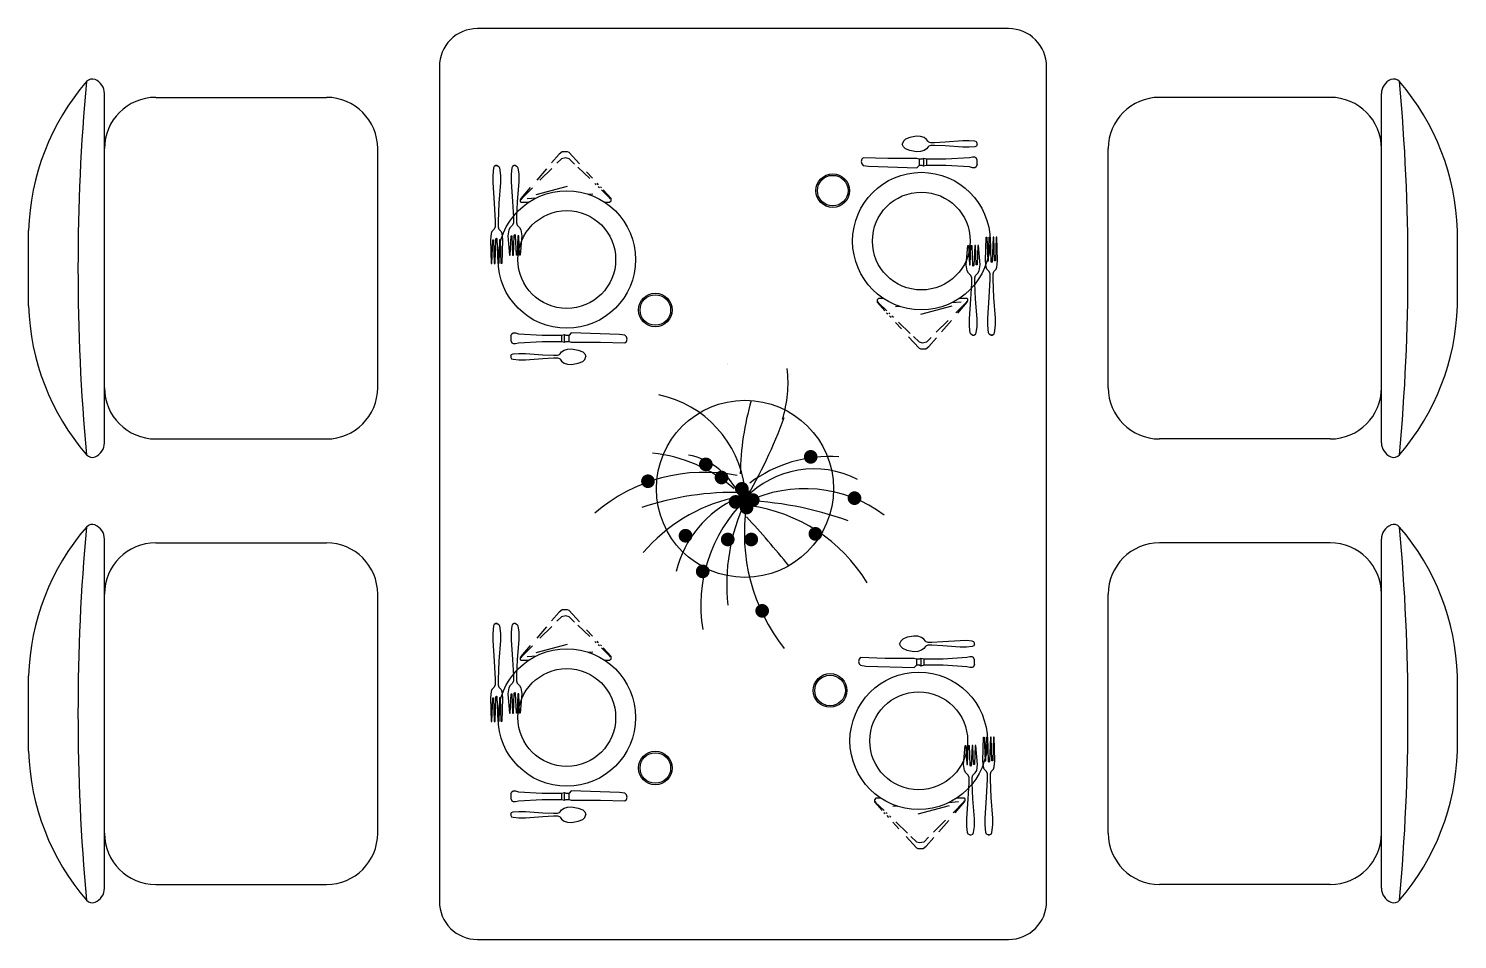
# Model space of a CAD drawing. Extents: x 14497 to 16379, y -16103 to -14903.
import ezdxf

# ---------------------------------------------------------------- set-up
doc = ezdxf.new("R2010")
doc.units = 0
doc.header["$LTSCALE"] = 8
doc.header["$MEASUREMENT"] = 0
doc.layers.get('0').update_dxf_attribs({"linetype": 'CONTINUOUS'})
for name, color, linetype in [('2D', 7, 'CONTINUOUS'), ('摆设线', 4, 'CONTINUOUS'), ('门窗', 5, 'CONTINUOUS')]:
    doc.layers.add(name, color=color, linetype=linetype)

# ---------------------------------------------------------------- blocks, each defined once
blk = doc.blocks.new('植物001')
at = {"color": 2, "const_width": 30}
for points in [[(241.1, 188, 1), (271.1, 188, 1)], [(-219.4, 154.9, 1), (-189.4, 154.9, 1)], [(-150.7, 97.3, 1), (-120.6, 97.3, 1)], [(-473.7, 80.8, 1), (-443.7, 80.8, 1)], [(-61.3, 47.7, 1), (-31.3, 47.7, 1)], [(-88.9, -9.9, 1), (-58.8, -9.9, 1)], [(-47.5, 14.8, 1), (-17.5, 14.8, 1)], [(-13.3, -1.7, 1), (16.7, -1.7, 1)], [(433.5, 6.6, 1), (463.5, 6.6, 1)], [(-40.7, -34.6, 1), (-10.7, -34.6, 1)], [(261.7, -150.2, 1), (291.7, -150.2, 1)], [(-308.7, -158.4, 1), (-278.7, -158.4, 1)], [(-123.2, -174.9, 1), (-93.2, -174.9, 1)], [(-20.1, -174.9, 1), (9.9, -174.9, 1)], [(-233.2, -315, 1), (-203.2, -315, 1)], [(28, -488.2, 1), (58, -488.2, 1)]]:
    blk.add_lwpolyline(points, format="xyb", close=True, dxfattribs=at)
at = {"color": 2}
for centre, radius, start, end in [((-391.7, 513.8), 548.2, 342.94564, 6.48138), ((-510.5, -10.9), 481.6, 6.99045, 78.02836), ((1171.3, 94.8), 1224.7, 163.85612, 179.11051), ((-1768.9, 1042.1), 2025.9, 328.98728, 340.36101), ((-507.3, -438.8), 647.1, 48.7581, 83.8624), ((-343.1, -112.9), 315.4, 28.89012, 78.45792), ((338, -392.5), 582, 85.87406, 126.95584), ((270.6, -287), 422, 62.99086, 135.91017), ((-212.2, -612), 732.1, 78.55155, 130.98153), ((-82.9, -1224.1), 1256, 88.32856, 108.729), ((76.8, -702.8), 728.2, 103.04524, 139.77663), ((127.4, -427.8), 475.9, 114.09558, 166.29534), ((229.1, -537.8), 586.1, 53.32313, 115.76326), ((422.5, -465), 649.3, 134.48606, 189.37622), ((750.9, -373.8), 863.8, 155.08876, 185.96372), ((-114.2, -1606), 1605.4, 70.5249, 87.82437), ((777.8, -150.1), 813, 171.24958, 218.23328), ((-110.2, -737.9), 718.3, 31.31505, 82.13779), ((-3315.5, -3109.5), 4475, 39.04877, 42.6799)]:
    blk.add_arc(centre, radius, start, end, dxfattribs=at)
at = {"color": 2, "width": 0.8, "flags": 9}
for tag in ['YSIZE', 'XSIZE']:
    blk.add_attdef(tag, (-27.6, -1.5), '', height=0.5, dxfattribs=at)
blk = doc.blocks.new('CJ003')
at = {"layer": '2D', "color": 2, "linetype": 'BYBLOCK'}
for p, q in [((155.7, 119.5), (154.1, 108.5)), ((158.8, 122.7), (155.7, 119.5)), ((163.6, 124.2), (158.8, 122.7)), ((168.3, 122.7), (163.6, 124.2)), ((171.4, 119.5), (168.3, 122.7)), ((169.9, 69.2), (171.4, 119.5)), ((-125.8, 91.2), (-143.6, 74.9)), ((-124.2, 89.6), (-127.4, 88.1)), ((-121.1, 91.2), (-125.8, 91.2)), ((-118, 88.1), (-121.1, 91.2)), ((154.1, 108.5), (151, 9.4)), ((-153.9, 65.5), (-157.4, 62.3)), ((-154.1, 60.4), (-156.7, 57.6)), ((-147.5, 71.4), (-149.7, 69.3)), ((-147.6, 67.1), (-149.6, 65)), ((-127.4, 88.1), (-143.5, 71.3)), ((-118, 78.2), (-118, 88.1)), ((169.9, 9.4), (169.9, 69.2)), ((-166.7, 47.2), (-190.3, 22.7)), ((-167.4, 53.1), (-180.7, 40.9)), ((-134.6, 43.8), (-135.3, 53.5)), ((186.2, 23.6), (189.9, 32.8)), ((189.9, 32.8), (194.1, 37)), ((194.1, 37), (199.7, 39.3)), ((205.4, 37), (199.7, 39.3)), ((209.6, 32.8), (205.4, 37)), ((213.3, 23.6), (209.6, 32.8)), ((-220.2, 4.7), (-221.8, 1.6)), ((-221.8, 1.6), (-221.8, -9.4)), ((-196.9, 26.1), (-220.2, 4.7)), ((-207.6, 4.7), (-209.2, -1.6)), ((-196.6, 16.2), (-207.6, 4.7)), ((-133.7, -62.9), (-150.9, 1.8)), ((151, 9.4), (155.7, 4.7)), ((155.7, -1.6), (155.7, 4.7)), ((168.3, 4.7), (155.7, 4.7)), ((168.3, 4.7), (169.9, 9.4)), ((168.3, -1.6), (168.3, 4.7)), ((183.6, 9.9), (186.2, 23.6)), ((184.2, 1.4), (183.6, 9.9)), ((186.5, -5.6), (184.2, 1.4)), ((212.9, -5.6), (215.3, 1.4)), ((215.9, 9.9), (213.3, 23.6)), ((215.3, 1.4), (215.9, 9.9)), ((-221.8, -9.4), (-217, -15.7)), ((-217, -15.7), (-199.1, -31.2)), ((-209.2, -1.6), (-207.6, -11)), ((-207.6, -11), (-198.3, -20.3)), ((154.1, -4.7), (155.7, -1.6)), ((169.9, -4.7), (154.1, -4.7)), ((155.7, -11), (154.1, -4.7)), ((155.7, -11), (168.3, -11)), ((155.7, -50.3), (155.7, -11)), ((169.9, -4.7), (168.3, -1.6)), ((168.3, -11), (169.9, -4.7)), ((168.3, -50.3), (168.3, -11)), ((190.2, -10.9), (186.5, -5.6)), ((194.2, -13.8), (190.2, -10.9)), ((195.6, -15.2), (194.2, -13.8)), ((197, -19.3), (195.6, -15.2)), ((195.8, -49.4), (197, -27.1)), ((197, -27.1), (197, -19.3)), ((202.4, -19.3), (203.8, -15.2)), ((202.4, -27.1), (202.4, -19.3)), ((203.7, -49.4), (202.4, -27.1)), ((203.8, -15.2), (205.2, -13.8)), ((205.2, -13.8), (209.3, -10.9)), ((209.3, -10.9), (212.9, -5.6)), ((-187.8, -30.8), (-163.4, -55.3)), ((-187, -41.6), (-163.6, -61.8)), ((152.6, -99.1), (155.7, -50.3)), ((171.4, -99.1), (168.3, -50.3)), ((193.2, -85.2), (195.8, -49.4)), ((206.3, -85.2), (203.7, -49.4)), ((-148.1, -75.1), (-125.8, -94.4)), ((-147.8, -70.8), (-125.8, -92.8)), ((-125.8, -81.8), (-127.2, -62.1)), ((-118, -94.4), (-118, -78.2)), ((193, -98.6), (193.2, -85.2)), ((206.5, -98.6), (206.3, -85.2)), ((-193.4, -105.2), (-191.8, -102.1)), ((-193.4, -105.2), (-193.4, -108.4)), ((-193.4, -108.4), (-191.8, -111.5)), ((-191.8, -102.1), (-188.6, -100.5)), ((-191.8, -111.5), (-188.6, -113.1)), ((-188.6, -100.5), (-176.1, -98.9)), ((-188.6, -113.1), (-176.1, -114.7)), ((-176.1, -98.9), (-160.3, -98.9)), ((-176.1, -114.7), (-160.3, -114.7)), ((-160.3, -98.9), (-119.4, -102.1)), ((-160.3, -114.7), (-119.4, -111.5)), ((-125.8, -92.8), (-122.7, -94.4)), ((-125.8, -94.4), (-122.7, -95.9)), ((-122.7, -95.9), (-119.5, -95.9)), ((-119.5, -95.9), (-118, -94.4)), ((-119.4, -102.1), (-86.4, -103.7)), ((-119.4, -111.5), (-86.4, -109.9)), ((-86.4, -103.7), (-75.4, -103.7)), ((-86.4, -109.9), (-75.4, -109.9)), ((-75.4, -103.7), (-70.7, -102.1)), ((-75.4, -109.9), (-70.7, -111.5)), ((-70.7, -102.1), (-66, -97.4)), ((-70.7, -111.5), (-66, -116.2)), ((-66, -97.4), (-61.3, -94.2)), ((-66, -116.2), (-61.3, -119.4)), ((-61.3, -94.2), (-48.7, -92.6)), ((-50.2, -105.2), (-51.8, -106.8)), ((-50.2, -108.4), (-51.8, -106.8)), ((-9.4, -103.7), (-50.2, -105.2)), ((-9.4, -109.9), (-50.2, -108.4)), ((-48.7, -92.6), (-9.4, -95.8)), ((-9.4, -97.4), (-48.7, -98.9)), ((-48.7, -98.9), (-48.7, -100.5)), ((-48.7, -100.5), (-9.4, -102.1)), ((-48.7, -113.1), (-9.4, -111.5)), ((-48.7, -114.7), (-48.7, -113.1)), ((-9.4, -116.2), (-48.7, -114.7)), ((-9.4, -95.8), (-9.4, -97.4)), ((-9.4, -102.1), (-9.4, -103.7)), ((-9.4, -111.5), (-9.4, -109.9)), ((-9.4, -117.8), (-9.4, -116.2)), ((151, -105.4), (152.6, -99.1)), ((151, -110.1), (151, -105.4)), ((152.6, -113.2), (151, -110.1)), ((157.3, -114.8), (152.6, -113.2)), ((157.3, -114.8), (166.7, -114.8)), ((166.7, -114.8), (171.4, -113.2)), ((173, -105.4), (171.4, -99.1)), ((171.4, -113.2), (173, -110.1)), ((173, -110.1), (173, -105.4)), ((194.2, -110.3), (193, -98.6)), ((195.5, -113.5), (194.2, -110.3)), ((198.2, -114.8), (195.5, -113.5)), ((198.2, -114.8), (201.3, -114.8)), ((201.3, -114.8), (204, -113.5)), ((204, -113.5), (205.3, -110.3)), ((205.3, -110.3), (206.5, -98.6)), ((-193.4, -143), (-191.8, -139.8)), ((-193.4, -146.1), (-193.4, -143)), ((-193.4, -143), (-193.4, -146.1)), ((-193.4, -146.1), (-191.8, -149.3)), ((-191.8, -139.8), (-188.6, -138.3)), ((-188.6, -138.3), (-172.9, -136.7)), ((-172.9, -136.7), (-158.8, -136.7)), ((-158.8, -136.7), (-116.3, -139.8)), ((-116.3, -139.8), (-78.6, -141.4)), ((-78.6, -141.4), (-67.5, -141.4)), ((-67.5, -141.4), (-62.8, -139.8)), ((-62.8, -139.8), (-58.1, -135.1)), ((-61.3, -119.4), (-48.7, -121)), ((-58.1, -135.1), (-53.4, -133.5)), ((-53.4, -133.5), (-40.8, -132)), ((-48.7, -121), (-9.4, -117.8)), ((-42.4, -143), (-44, -144.5)), ((-42.4, -146.1), (-44, -144.5)), ((7.9, -141.4), (-42.4, -143)), ((7.9, -147.7), (-42.4, -146.1)), ((-40.8, -132), (7.9, -133.5)), ((7.9, -135.1), (-40.8, -136.7)), ((-40.8, -136.7), (-40.8, -138.3)), ((-40.8, -138.3), (7.9, -139.8)), ((7.9, -133.5), (7.9, -135.1)), ((7.9, -139.8), (7.9, -141.4)), ((-191.8, -149.3), (-188.6, -150.8)), ((-188.6, -150.8), (-172.9, -152.4)), ((-172.9, -152.4), (-158.8, -152.4)), ((-158.8, -152.4), (-116.3, -149.3)), ((-116.3, -149.3), (-78.6, -147.7)), ((-78.6, -147.7), (-67.5, -147.7)), ((-67.5, -147.7), (-62.8, -149.3)), ((-62.8, -149.3), (-58.1, -154)), ((-58.1, -154), (-53.4, -155.6)), ((-53.4, -155.6), (-40.8, -157.1)), ((-40.8, -150.8), (7.9, -149.3)), ((-40.8, -152.4), (-40.8, -150.8)), ((7.9, -154), (-40.8, -152.4)), ((-40.8, -157.1), (7.9, -155.6)), ((7.9, -149.3), (7.9, -147.7)), ((7.9, -155.6), (7.9, -154))]:
    blk.add_line(p, q, dxfattribs=at)
for centre, radius in [((103.8, 182.4), 34.6), ((103.8, 182.4), 31.5), ((0, 0), 141.5), ((0, 0), 100.7)]:
    blk.add_circle(centre, radius, dxfattribs=at)

msp = doc.modelspace()

# ---------------------------------------------------------------- linework, layer by layer
at = {"color": 4}
for p, q in [((14596.7, -15448.8), (14596.7, -14988.8)), ((14664.2, -14993.8), (14889.2, -14993.8)), ((16211.8, -14993.8), (15986.8, -14993.8)), ((16279.3, -15448.8), (16279.3, -14988.8)), ((14956.7, -15376.3), (14956.7, -15061.3)), ((15919.3, -15376.3), (15919.3, -15061.3)), ((14496.7, -15268.4), (14496.7, -15169.3)), ((16379.3, -15268.4), (16379.3, -15169.3)), ((14664.2, -15443.8), (14889.2, -15443.8)), ((16211.8, -15443.8), (15986.8, -15443.8)), ((14596.7, -16035.7), (14596.7, -15575.7)), ((14664.2, -15580.7), (14889.2, -15580.7)), ((16211.8, -15580.7), (15986.8, -15580.7)), ((16279.3, -16035.7), (16279.3, -15575.7)), ((14956.7, -15963.2), (14956.7, -15648.2)), ((15919.3, -15963.2), (15919.3, -15648.2)), ((14496.7, -15855.2), (14496.7, -15756.1)), ((16379.3, -15855.2), (16379.3, -15756.1)), ((14664.2, -16030.7), (14889.2, -16030.7)), ((16211.8, -16030.7), (15986.8, -16030.7))]:
    msp.add_line(p, q, dxfattribs=at)
for centre, radius, start, end in [((14812.1, -15179), 315.6, 139.2735, 178.2349), ((17274.5, -15218.8), 2712.7, 174.8023, 185.1977), ((14580.6, -14979.6), 10, 67.33, 139.2735), ((14576.7, -14988.8), 20, 0, 67.33), ((16299.3, -14988.8), 20, 112.67, 180), ((16295.5, -14979.6), 10, 40.7265, 112.67), ((16063.9, -15179), 315.6, 1.7651, 40.7265), ((13601.5, -15218.8), 2712.7, 354.8023, 5.1977), ((14664.2, -15061.3), 67.5, 90, 180), ((14889.2, -15061.3), 67.5, 0, 90), ((15986.8, -15061.3), 67.5, 90, 180), ((16211.8, -15061.3), 67.5, 0, 90), ((14812.1, -15258.7), 315.6, 181.7651, 220.7265), ((16063.9, -15258.7), 315.6, 319.2735, 358.2349), ((14664.2, -15376.3), 67.5, 180, 270), ((14889.2, -15376.3), 67.5, 270, 0), ((15986.8, -15376.3), 67.5, 180, 270), ((16211.8, -15376.3), 67.5, 270, 0), ((14576.7, -15448.8), 20, 292.67, 0), ((16299.3, -15448.8), 20, 180, 247.33), ((14580.6, -15458.1), 10, 220.7265, 292.67), ((16295.5, -15458.1), 10, 247.33, 319.2735), ((14812.1, -15765.8), 315.6, 139.2735, 178.2349), ((17274.5, -15805.7), 2712.7, 174.8023, 185.1977), ((14580.6, -15566.4), 10, 67.33, 139.2735), ((14576.7, -15575.7), 20, 0, 67.33), ((16299.3, -15575.7), 20, 112.67, 180), ((16295.5, -15566.4), 10, 40.7265, 112.67), ((13601.5, -15805.7), 2712.7, 354.8023, 5.1977), ((16063.9, -15765.8), 315.6, 1.7651, 40.7265), ((14664.2, -15648.2), 67.5, 90, 180), ((14889.2, -15648.2), 67.5, 0, 90), ((15986.8, -15648.2), 67.5, 90, 180), ((16211.8, -15648.2), 67.5, 0, 90), ((14812.1, -15845.5), 315.6, 181.7651, 220.7265), ((16063.9, -15845.5), 315.6, 319.2735, 358.2349), ((14664.2, -15963.2), 67.5, 180, 270), ((14889.2, -15963.2), 67.5, 270, 0), ((15986.8, -15963.2), 67.5, 180, 270), ((16211.8, -15963.2), 67.5, 270, 0), ((14576.7, -16035.7), 20, 292.67, 0), ((16299.3, -16035.7), 20, 180, 247.33), ((14580.6, -16044.9), 10, 220.7265, 292.67), ((16295.5, -16044.9), 10, 247.33, 319.2735)]:
    msp.add_arc(centre, radius, start, end, dxfattribs=at)
at = {"layer": '摆设线'}
msp.add_lwpolyline([(15088, -16103.2), (15788, -16103.2, 0.414214), (15838, -16053.2), (15838, -14953.2, 0.414214), (15788, -14903.2), (15088, -14903.2, 0.414214), (15038, -14953.2), (15038, -16053.2, 0.414214)], format="xyb", close=True, dxfattribs=at)
at = {"layer": '门窗'}
msp.add_circle((15440.6, -15509.5), 116.7, dxfattribs=at)

# ---------------------------------------------------------------- block references
at = {"layer": '门窗', "xscale": 0.6400000000000001, "yscale": 0.6400000000000001, "zscale": 0.6400000000000001}
for p, rotation in [((15673, -15183.1), 90), ((15205.8, -15207.5), 270), ((15205.8, -15810.9), 270), ((15669.5, -15841.6), 90)]:
    msp.add_blockref('CJ003', p, dxfattribs=dict(at, rotation=rotation))
at = {"layer": '门窗', "xscale": 0.3, "yscale": 0.3, "zscale": 0.3}
msp.add_blockref('植物001', (15450.4, -15523.8), dxfattribs=at)

# ---------------------------------------------------------------- texts
at = {"color": 4, "width": 0.8, "flags": 9}
for tag, s in [('XSIZE', '1500'), ('YSIZE', '1809')]:
    msp.add_attdef(tag, (15417.9, -15346.4), s, height=0.5, rotation=90, dxfattribs=at)

doc.saveas('drawing.dxf')
